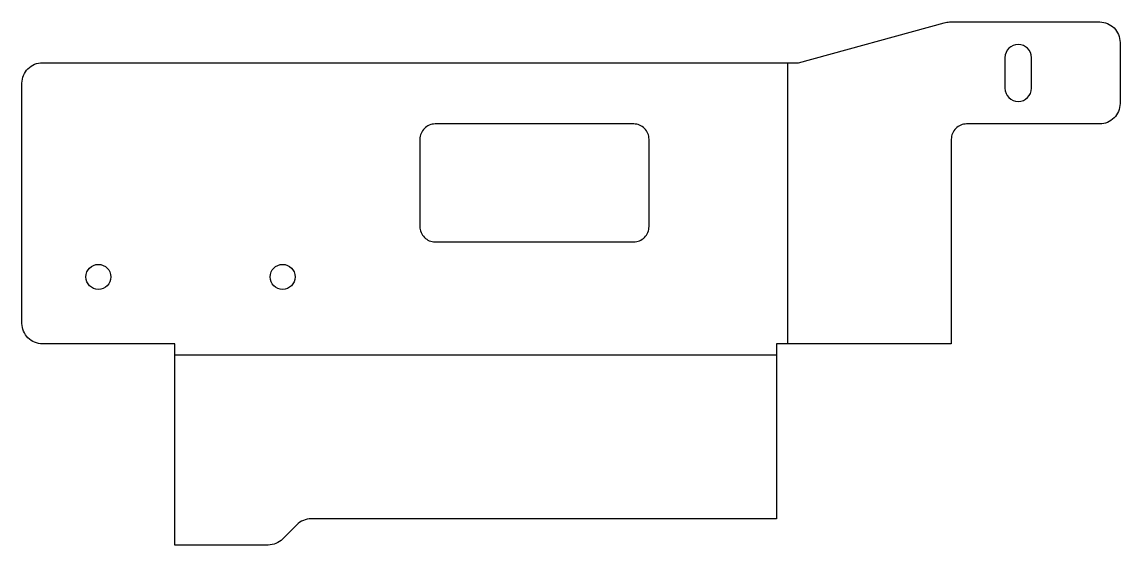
# Model space of a CAD drawing. Extents: x -74 to 142, y -40 to 63.
import ezdxf

# ---------------------------------------------------------------- set-up
doc = ezdxf.new("R2010")
doc.units = 0

msp = doc.modelspace()

# ---------------------------------------------------------------- linework, layer by layer
at = {"layer": '1'}
for points in [[(141.55, 58.61), (141.55, 46.61, -0.414214), (137.55, 42.61), (111.42, 42.61, 0.414214), (108.42, 39.61), (108.42, -0.52), (74.06, -0.52), (74.06, -34.87), (-17.28, -34.87, 0.198912), (-20.11, -36.04), (-22.89, -38.83, -0.198912), (-25.72, -40), (-44.06, -40), (-44.06, -0.52), (-70.06, -0.52, -0.414214), (-74.06, 3.48), (-74.06, 50.61, -0.414214), (-70.06, 54.61), (78.42, 54.61), (107.03, 62.47, -0.067106), (108.09, 62.61), (137.55, 62.61, -0.414214)], [(124.15, 55.61, 1), (118.95, 55.61), (118.95, 49.61, 1), (124.15, 49.61)], [(49.06, 39.61, 0.414214), (46.06, 42.61), (7.07, 42.61, 0.414214), (4.07, 39.61), (4.07, 22.48, 0.414214), (7.07, 19.48), (46.06, 19.48, 0.414214), (49.06, 22.48)]]:
    msp.add_lwpolyline(points, format="xyb", close=True, dxfattribs=at)
for centre in [(-59.06, 12.61), (-22.89, 12.61)]:
    msp.add_circle(centre, 2.45, dxfattribs=at)
at = {"layer": '2'}
for p, q in [((76.24, 54.61), (76.24, -0.52)), ((-44.06, -2.69), (74.06, -2.69))]:
    msp.add_line(p, q, dxfattribs=at)

doc.saveas('drawing.dxf')
